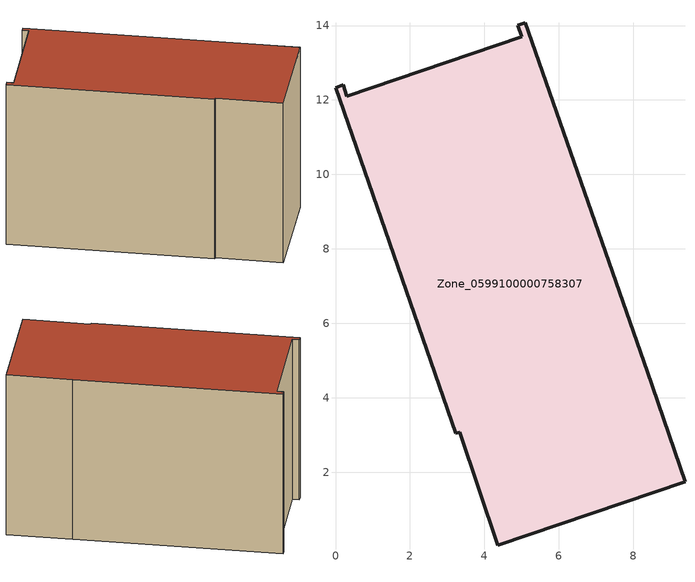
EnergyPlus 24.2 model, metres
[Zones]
Zone_0599100000758307
 floor ground (C_G): 5,13.7 4.89,14.01 5.1,14.08 8.37,4.71 9.39,1.75 4.37,0.03 3.33,3.08 3.23,3.04 0,12.33 0.2,12.4 0.31,12.1 z0
 wall outside (C_F): 3.23,3.04 3.33,3.08 4.37,0.03 9.39,1.75 8.37,4.71 5.1,14.08 4.89,14.01 5,13.7 0.31,12.1 0.2,12.4 0,12.33 3.23,3.04 z0:8.57
 roof outside (C_R): 5,13.7 0.31,12.1 0.2,12.4 0,12.33 3.23,3.04 3.33,3.08 4.37,0.03 9.39,1.75 8.37,4.71 5.1,14.08 4.89,14.01 z8.57
[BUILDING]
Pand.0599100000758307: North Axis=0; Terrain=City; Loads Convergence Tolerance Value=0.04; Temperature Convergence Tolerance Value=0.4; Solar Distribution=FullExterior; Maximum Number of Warmup Days=25; Minimum Number of Warmup Days=1
[Site:Location]
Rotterdam.The.Hague.AP_ZH_NLD Design_Conditions: Latitude=51.96; Longitude=4.45; Time Zone=1; Elevation=-4.5
[SITE:GROUNDTEMPERATURE:BUILDINGSURFACE]
18, 18, 18, 18, 18, 18, 18, 18, 18, 18, 18, 18
[MATERIAL] Thermal Absorptance=0.9; Solar Absorptance=0.7; Visible Absorptance=0.7
Name | Roughness | Thickness | Conductivity | Density | Specific Heat
G.TI.2006-2014 | MediumSmooth | 0.15 | 0.06 | 540 | 1210
F.TI.2006-2014 | Rough | 0.3 | 0.12 | 1920 | 840
R.TI.2006-2014 | MediumRough | 0.2 | 0.08 | 1500 | 1000
[CONSTRUCTION]
C_G: G.TI.2006-2014
C_F: F.TI.2006-2014
C_R: R.TI.2006-2014
[ZONE]
Zone_0599100000758307: Type=1; Multiplier=1; Ceiling Height=Autocalculate; Volume=Autocalculate; Floor Area=autocalculate; Part of Total Floor Area=Yes
[ZONEINFILTRATION:DESIGNFLOWRATE]
Infil_Zone_0599100000758307: Zone or ZoneList or Space or SpaceList=Zone_0599100000758307; Schedule=AlwaysOn; Design Flow Rate Calculation Method=Flow/Area; Flow Rate per Floor Area=0.0015; Constant Term Coefficient=1; Temperature Term Coefficient=0; Velocity Term Coefficient=0; Velocity Squared Term Coefficient=0
[HVACTEMPLATE:ZONE:IDEALLOADSAIRSYSTEM]
Zone_0599100000758307: Maximum Heating Supply Air Temperature=50; Minimum Cooling Supply Air Temperature=13; Maximum Heating Supply Air Humidity Ratio=0.0156; Minimum Cooling Supply Air Humidity Ratio=0.0077; Heating Limit=NoLimit; Cooling Limit=NoLimit; Dehumidification Control Type=ConstantSensibleHeatRatio; Cooling Sensible Heat Ratio=0.7; Dehumidification Setpoint=60; Humidification Control Type=None; Humidification Setpoint=30; Outdoor Air Method=None; Outdoor Air Flow Rate per Person=0.00944; Outdoor Air Flow Rate per Zone Floor Area=0; Outdoor Air Flow Rate per Zone=0; Demand Controlled Ventilation Type=None; Outdoor Air Economizer Type=NoEconomizer; Heat Recovery Type=None; Sensible Heat Recovery Effectiveness=0.7; Latent Heat Recovery Effectiveness=0.65
[ZONECONTROL:THERMOSTAT]
ThermostatControl_Zone_0599100000758307: Zone or ZoneList=Zone_0599100000758307; Control Type Schedule=DualSetpointControlType; Control 1=Thermostat_Zone_0599100000758307; Temperature Difference Between Cutout And Setpoint=0
[THERMOSTATSETPOINT:DUALSETPOINT]
Thermostat_Zone_0599100000758307: Heating Setpoint Temperature Schedule=HeatingSetpoint_Zone_0599100000758307; Cooling Setpoint Temperature Schedule=CoolingSetpoint_Zone_0599100000758307
[SCHEDULE:COMPACT]
HeatingSetpoint_Zone_0599100000758307: Through: 12/31, For: AllDays, Until: 24:00, 21
CoolingSetpoint_Zone_0599100000758307: Through: 12/31, For: AllDays, Until: 24:00, 24
DualSetpointControlType: Through: 12/31, For: AllDays, Until: 24:00, 4
AlwaysOn: Through: 12/31, For: AllDays, Until: 24:00, 1
